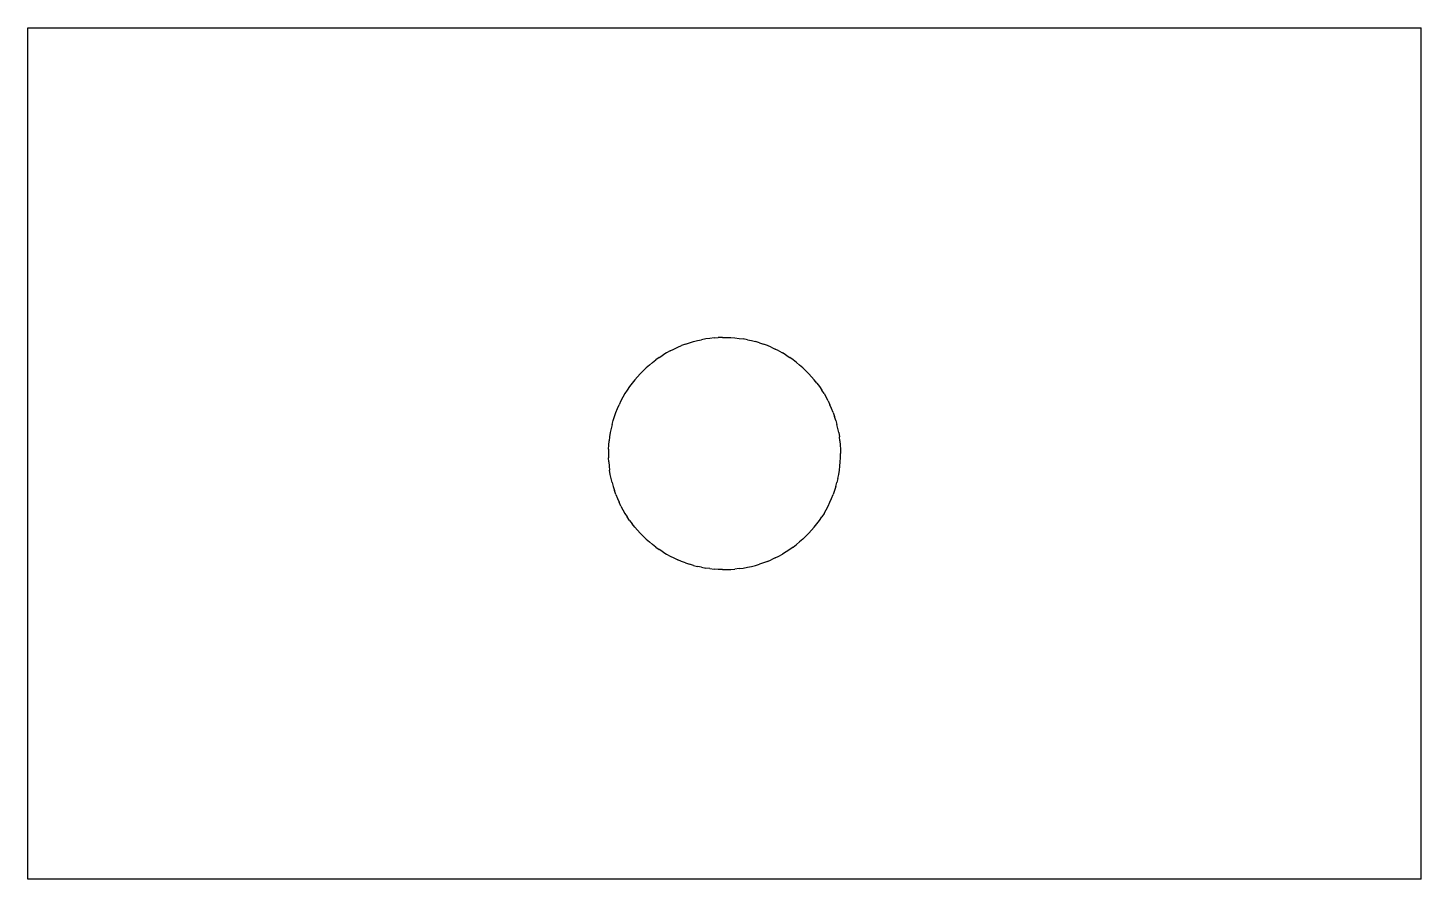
# Model space of a CAD drawing. Header units: millimetres. Extents: x 10 to 80, y 10 to 143.
# Drawn here: x 10 to 46, y 10 to 32 of the extents above; entities outside this region: 2.
import ezdxf

# ---------------------------------------------------------------- set-up
doc = ezdxf.new("R2010")
doc.units = ezdxf.units.MM
for name, color, linetype in [('Operation A', 7, 'Continuous'), ('Operation B', 5, 'Continuous'), ('Operation C', 1, 'Continuous')]:
    doc.layers.add(name, color=color, linetype=linetype)

msp = doc.modelspace()

# ---------------------------------------------------------------- linework, layer by layer
at = {"layer": 'Operation A'}
for p, q in [((10, 32), (46, 32)), ((10, 10), (10, 32)), ((46, 10), (46, 32)), ((26.79, 23.745), (26.89, 23.787)), ((26.991, 23.825), (26.89, 23.787)), ((26.991, 23.825), (27.094, 23.86)), ((27.094, 23.86), (27.197, 23.891)), ((27.197, 23.891), (27.302, 23.918)), ((27.302, 23.918), (27.408, 23.941)), ((27.515, 23.96), (27.408, 23.941)), ((27.622, 23.976), (27.515, 23.96)), ((27.73, 23.988), (27.622, 23.976)), ((27.73, 23.988), (27.838, 23.996)), ((27.946, 24), (27.838, 23.996)), ((27.946, 24), (28.054, 24)), ((28.054, 24), (28.162, 23.996)), ((28.162, 23.996), (28.27, 23.988)), ((28.27, 23.988), (28.378, 23.976)), ((28.378, 23.976), (28.485, 23.96)), ((28.592, 23.941), (28.485, 23.96)), ((28.592, 23.941), (28.698, 23.918)), ((28.698, 23.918), (28.803, 23.891)), ((28.906, 23.86), (28.803, 23.891)), ((28.906, 23.86), (29.009, 23.825)), ((29.11, 23.787), (29.009, 23.825)), ((29.21, 23.745), (29.11, 23.787)), ((26.142, 23.355), (26.228, 23.421)), ((26.316, 23.483), (26.228, 23.421)), ((26.316, 23.483), (26.407, 23.542)), ((26.5, 23.598), (26.407, 23.542)), ((26.595, 23.651), (26.5, 23.598)), ((26.595, 23.651), (26.691, 23.7)), ((26.691, 23.7), (26.79, 23.745)), ((29.21, 23.745), (29.309, 23.7)), ((29.405, 23.651), (29.309, 23.7)), ((29.405, 23.651), (29.5, 23.598)), ((29.593, 23.542), (29.5, 23.598)), ((29.593, 23.542), (29.684, 23.483)), ((29.772, 23.421), (29.684, 23.483)), ((29.858, 23.355), (29.772, 23.421)), ((25.822, 23.063), (25.749, 22.983)), ((25.898, 23.14), (25.822, 23.063)), ((25.977, 23.215), (25.898, 23.14)), ((26.058, 23.286), (25.977, 23.215)), ((26.142, 23.355), (26.058, 23.286)), ((29.942, 23.286), (29.858, 23.355)), ((30.023, 23.215), (29.942, 23.286)), ((30.102, 23.14), (30.023, 23.215)), ((30.178, 23.063), (30.102, 23.14)), ((30.251, 22.983), (30.178, 23.063)), ((25.548, 22.728), (25.487, 22.638)), ((25.612, 22.816), (25.548, 22.728)), ((25.679, 22.901), (25.612, 22.816)), ((25.679, 22.901), (25.749, 22.983)), ((30.321, 22.901), (30.251, 22.983)), ((30.388, 22.816), (30.321, 22.901)), ((30.388, 22.816), (30.452, 22.728)), ((30.452, 22.728), (30.513, 22.638)), ((25.325, 22.357), (25.277, 22.26)), ((25.375, 22.453), (25.325, 22.357)), ((25.429, 22.547), (25.375, 22.453)), ((25.487, 22.638), (25.429, 22.547)), ((30.571, 22.547), (30.513, 22.638)), ((30.571, 22.547), (30.625, 22.453)), ((30.675, 22.357), (30.625, 22.453)), ((30.675, 22.357), (30.723, 22.26)), ((25.157, 21.958), (25.193, 22.06)), ((25.193, 22.06), (25.234, 22.161)), ((25.234, 22.161), (25.277, 22.26)), ((30.766, 22.161), (30.723, 22.26)), ((30.807, 22.06), (30.766, 22.161)), ((30.807, 22.06), (30.843, 21.958)), ((25.07, 21.645), (25.049, 21.539)), ((25.095, 21.75), (25.07, 21.645)), ((25.095, 21.75), (25.124, 21.855)), ((25.124, 21.855), (25.157, 21.958)), ((30.876, 21.855), (30.843, 21.958)), ((30.876, 21.855), (30.905, 21.75)), ((30.93, 21.645), (30.905, 21.75)), ((30.951, 21.539), (30.93, 21.645)), ((25.008, 21.216), (25.018, 21.324)), ((25.031, 21.432), (25.018, 21.324)), ((25.049, 21.539), (25.031, 21.432)), ((30.951, 21.539), (30.969, 21.432)), ((30.982, 21.324), (30.969, 21.432)), ((30.982, 21.324), (30.992, 21.216)), ((25.002, 21.108), (25, 21)), ((25, 21), (25.002, 20.892)), ((25.002, 21.108), (25.008, 21.216)), ((25.008, 20.784), (25.002, 20.892)), ((30.992, 21.216), (30.998, 21.108)), ((30.992, 20.784), (30.998, 20.892)), ((30.998, 21.108), (31, 21)), ((30.998, 20.892), (31, 21)), ((25.008, 20.784), (25.018, 20.676)), ((25.018, 20.676), (25.031, 20.568)), ((25.049, 20.461), (25.031, 20.568)), ((30.951, 20.461), (30.969, 20.568)), ((30.969, 20.568), (30.982, 20.676)), ((30.982, 20.676), (30.992, 20.784)), ((25.07, 20.355), (25.049, 20.461)), ((25.095, 20.25), (25.07, 20.355)), ((25.095, 20.25), (25.124, 20.145)), ((30.876, 20.145), (30.905, 20.25)), ((30.93, 20.355), (30.905, 20.25)), ((30.93, 20.355), (30.951, 20.461)), ((25.124, 20.145), (25.157, 20.042)), ((25.193, 19.94), (25.157, 20.042)), ((25.193, 19.94), (25.234, 19.839)), ((25.234, 19.839), (25.277, 19.74)), ((30.723, 19.74), (30.766, 19.839)), ((30.766, 19.839), (30.807, 19.94)), ((30.843, 20.042), (30.807, 19.94)), ((30.876, 20.145), (30.843, 20.042)), ((25.325, 19.643), (25.277, 19.74)), ((25.325, 19.643), (25.375, 19.547)), ((25.375, 19.547), (25.429, 19.453)), ((25.429, 19.453), (25.487, 19.362)), ((30.571, 19.453), (30.513, 19.362)), ((30.571, 19.453), (30.625, 19.547)), ((30.625, 19.547), (30.675, 19.643)), ((30.675, 19.643), (30.723, 19.74)), ((25.548, 19.272), (25.487, 19.362)), ((25.548, 19.272), (25.612, 19.184)), ((25.679, 19.099), (25.612, 19.184)), ((25.749, 19.017), (25.679, 19.099)), ((30.251, 19.017), (30.321, 19.099)), ((30.321, 19.099), (30.388, 19.184)), ((30.388, 19.184), (30.452, 19.272)), ((30.452, 19.272), (30.513, 19.362)), ((25.822, 18.937), (25.749, 19.017)), ((25.898, 18.86), (25.822, 18.937)), ((25.977, 18.785), (25.898, 18.86)), ((25.977, 18.785), (26.058, 18.714)), ((30.023, 18.785), (29.942, 18.714)), ((30.102, 18.86), (30.023, 18.785)), ((30.102, 18.86), (30.178, 18.937)), ((30.251, 19.017), (30.178, 18.937)), ((26.058, 18.714), (26.142, 18.645)), ((26.228, 18.579), (26.142, 18.645)), ((26.228, 18.579), (26.316, 18.517)), ((26.407, 18.458), (26.316, 18.517)), ((26.407, 18.458), (26.5, 18.402)), ((26.5, 18.402), (26.595, 18.349)), ((29.405, 18.349), (29.5, 18.402)), ((29.593, 18.458), (29.5, 18.402)), ((29.684, 18.517), (29.593, 18.458)), ((29.772, 18.579), (29.684, 18.517)), ((29.772, 18.579), (29.858, 18.645)), ((29.858, 18.645), (29.942, 18.714)), ((26.595, 18.349), (26.691, 18.3)), ((26.691, 18.3), (26.79, 18.255)), ((26.89, 18.213), (26.79, 18.255)), ((26.991, 18.175), (26.89, 18.213)), ((26.991, 18.175), (27.094, 18.14)), ((27.197, 18.109), (27.094, 18.14)), ((27.197, 18.109), (27.302, 18.082)), ((27.408, 18.059), (27.302, 18.082)), ((27.408, 18.059), (27.515, 18.04)), ((27.622, 18.024), (27.515, 18.04)), ((27.622, 18.024), (27.73, 18.012)), ((27.838, 18.004), (27.73, 18.012)), ((27.946, 18), (27.838, 18.004)), ((27.946, 18), (28.054, 18)), ((28.054, 18), (28.162, 18.004)), ((28.162, 18.004), (28.27, 18.012)), ((28.378, 18.024), (28.27, 18.012)), ((28.378, 18.024), (28.485, 18.04)), ((28.485, 18.04), (28.592, 18.059)), ((28.592, 18.059), (28.698, 18.082)), ((28.698, 18.082), (28.803, 18.109)), ((28.803, 18.109), (28.906, 18.14)), ((29.009, 18.175), (28.906, 18.14)), ((29.11, 18.213), (29.009, 18.175)), ((29.11, 18.213), (29.21, 18.255)), ((29.309, 18.3), (29.21, 18.255)), ((29.309, 18.3), (29.405, 18.349)), ((46, 10), (10, 10))]:
    msp.add_line(p, q, dxfattribs=at)
at = {"layer": 'Operation B'}
msp.add_line((20, 120), (80, 120), dxfattribs=at)
at = {"layer": 'Operation C'}
msp.add_circle((40, 140), 3, dxfattribs=at)

doc.saveas('drawing.dxf')
